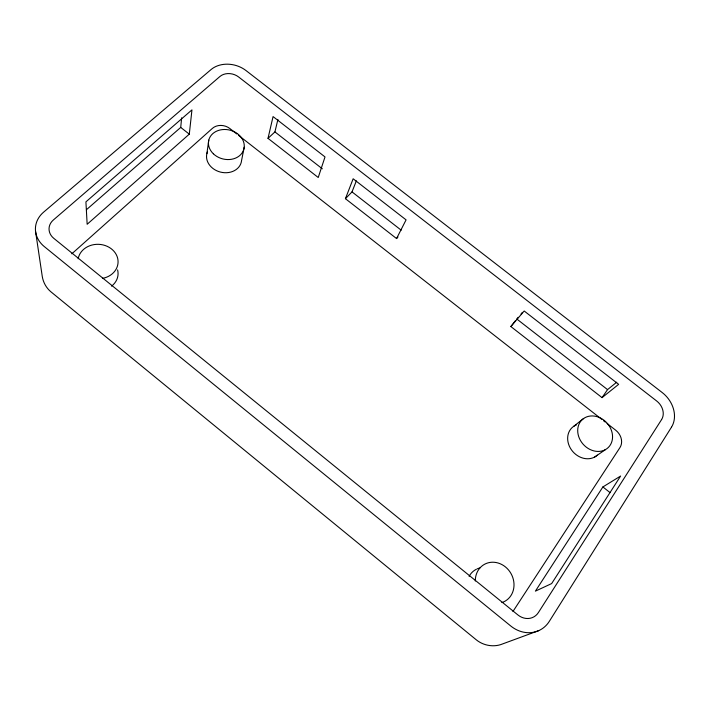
<?xml version="1.0" encoding="UTF-8"?>
<svg xmlns="http://www.w3.org/2000/svg" width="710" height="710" viewBox="0 0 710 710"><rect width="100%" height="100%" fill="white"/><g stroke="black" fill="none" stroke-linecap="round" stroke-linejoin="round"><path stroke-width="1.06" d="M86.451 209.698L180.722 127.418L181.636 117.816M189.295 134.154L191.957 109.864L85.919 201.862L87.153 224.28L189.295 134.154L180.722 127.418M206.876 153.644L208.775 140.118M244.204 147.227L241.569 160.531A17.723 14.608 14.1 0 1 220.402 172.069A17.723 14.608 14.1 0 1 207.506 151.771M268.016 138.352L273.066 116.582L325.011 156.919L318.231 177.5L268.016 138.352L274.921 131.909L277.921 119.404M345.424 198.694L353.145 178.769L406.076 219.869L396.553 238.56L345.424 198.694L352.009 191.895L356.358 180.864M602.888 486.945L535.402 591.137L551.652 583.576L620.611 476.037L602.888 486.945L610.094 492.634M512.948 611.496L619.972 447.557A13.215 10.987 48.7 0 0 615.739 430.251L607.006 423.426M515.442 320.663L510.863 326.556L602.053 397.635L607.547 389.612L616.724 382.193M518.167 317.317L516.756 318.976L607.547 389.612M521.007 314.006L522.418 312.347M510.863 326.556L524.184 310.998L618.65 384.341L602.053 397.635M396.553 238.56L397.973 236.989M71.808 253.816L212.476 128.306A12.496 10.18 14.2 0 1 229.854 128.537L236.838 133.995M573.565 426.426L583.673 418.456M594.714 457.009L605.39 449.652A19.081 15.966 48 0 0 602.195 418.971A19.081 15.966 48 0 0 577.798 432.434A19.081 15.966 48 0 0 605.39 449.652M538.712 630.64L502.716 643.881C493.974 647.555 483.457 645.727 476.188 639.745L50.827 291.739C46.274 287.914 43.23 282.411 42.28 276.545L35.571 231.469M274.921 131.909L322.34 168.811M352.009 191.895L401.194 230.173M238.587 135.362L601.769 419.326M603.518 420.693L605.257 422.059M475.301 581.02A21.114 18.788 61 0 1 492.048 562.231A21.114 18.788 61 0 1 513.374 579.538A21.114 18.788 61 0 1 501.863 602.577M469.088 576.36A20.608 18.416 61.7 0 1 476.374 569.242M477.209 568.852A20.608 18.416 61.7 0 1 479.853 567.965M597.305 455.137A18.664 15.709 48.4 0 1 571.337 449.696A18.664 15.709 48.4 0 1 576.387 424.926M78.18 258.742A20.066 17.217 2.6 0 1 98.539 244.32A20.066 17.217 2.6 0 1 117.984 260.108A20.066 17.217 2.6 0 1 102.4 278.391M117.603 269.906A19.605 16.916 2.1 0 1 111.532 286.166M671.465 427.207L549.291 621.383A30.628 26.838 62.4 0 1 510.738 625.98L44.322 246.601A28.87 24.246 1.7 0 1 43.629 212.139L211.03 69.589A25.294 20.031 15 0 1 245.997 70.556L662.208 392.55A26.865 21.788 47.5 0 1 671.465 427.207M661.605 419.548L538.393 612.561A16.339 14.315 62.3 0 1 517.901 614.949L53.791 238.338A15.398 12.931 1.7 0 1 53.348 220.002L219.922 76.494A13.49 10.685 15 0 1 238.631 76.982L656.706 401.017A14.324 11.617 47.5 0 1 661.605 419.548M213.364 153.795A18.105 14.821 14.4 0 0 243.539 150.147A18.105 14.821 14.4 0 0 222.132 129.628A18.105 14.821 14.4 0 0 213.364 153.795"/></g></svg>
